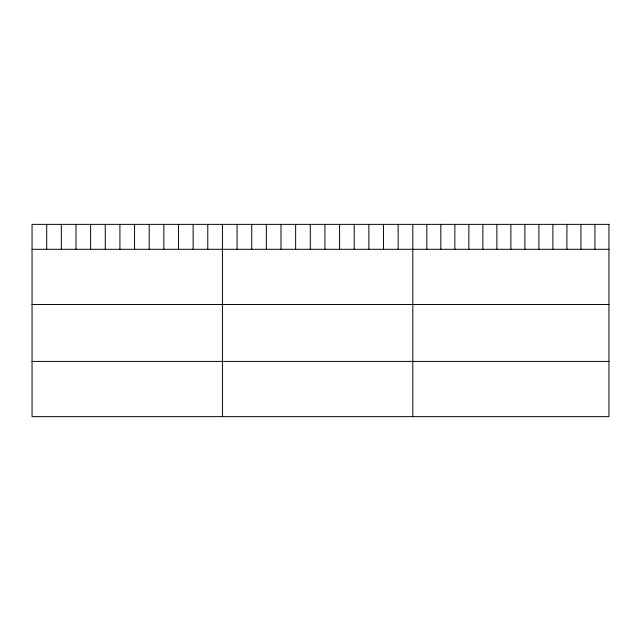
<?xml version="1.0" encoding="UTF-8"?>
<svg xmlns="http://www.w3.org/2000/svg" width="641" height="641" viewBox="0 0 641 641"><rect width="100%" height="100%" fill="white"/><g stroke="black" fill="none" stroke-linecap="round" stroke-linejoin="round"><path stroke-width="0.96" d="M32.05 249.293L608.95 249.293M32.05 304.515L608.95 304.515M32.05 361.412L608.95 361.412M594.936 224.358L594.936 249.293M580.93 224.358L580.93 249.293M566.916 224.358L566.916 249.293M552.911 224.358L552.911 249.293M538.897 224.358L538.897 249.293M524.891 224.358L524.891 249.293M510.877 224.358L510.877 249.293M496.863 224.358L496.863 249.293M482.857 224.358L482.857 249.293M468.843 224.358L468.843 249.293M454.838 224.358L454.838 249.293M440.824 224.358L440.824 249.293M426.818 224.358L426.818 249.293M412.804 224.358L412.804 416.642M398.157 224.358L398.157 249.293M383.518 224.358L383.518 249.293M368.871 224.358L368.871 249.293M354.225 224.358L354.225 249.293M339.586 224.358L339.586 249.293M324.939 224.358L324.939 249.293M310.292 224.358L310.292 249.293M295.645 224.358L295.645 249.293M281.006 224.358L281.006 249.293M266.36 224.358L266.36 249.293M251.713 224.358L251.713 249.293M237.074 224.358L237.074 249.293M222.427 224.358L222.427 416.642M207.78 224.358L207.78 249.293M193.141 224.358L193.141 249.293M178.494 224.358L178.494 249.293M163.848 224.358L163.848 249.293M149.209 224.358L149.209 249.293M134.562 224.358L134.562 249.293M119.915 224.358L119.915 249.293M105.268 224.358L105.268 249.293M90.629 224.358L90.629 249.293M75.983 224.358L75.983 249.293M61.336 224.358L61.336 249.293M46.697 224.358L46.697 249.293M608.95 224.358L32.05 224.358L32.05 416.642L608.95 416.642L608.95 224.358"/></g></svg>
